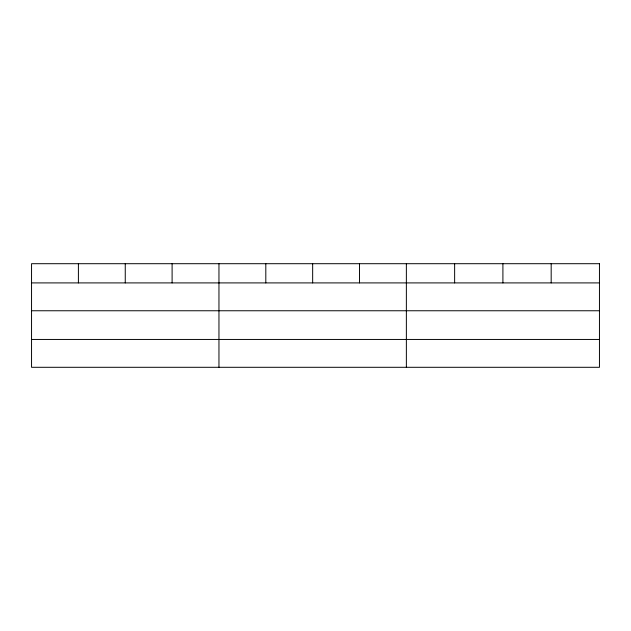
<?xml version="1.0" encoding="UTF-8"?>
<svg xmlns="http://www.w3.org/2000/svg" width="631" height="631" viewBox="0 0 631 631"><rect width="100%" height="100%" fill="white"/><g stroke="black" fill="none" stroke-linecap="round" stroke-linejoin="round"><path stroke-width="0.95" d="M31.55 282.909L599.45 282.909M31.55 310.76L599.45 310.76M31.55 339.446L599.45 339.446M551.178 263.703L551.178 282.909M502.907 263.703L502.907 282.909M454.635 263.703L454.635 282.909M406.364 263.703L406.364 367.297M359.512 263.703L359.512 282.909M312.66 263.703L312.66 282.909M265.809 263.703L265.809 282.909M218.957 263.703L218.957 367.297M172.105 263.703L172.105 282.909M125.254 263.703L125.254 282.909M78.402 263.703L78.402 282.909M599.45 263.703L31.55 263.703L31.55 367.297L599.45 367.297L599.45 263.703"/></g></svg>
